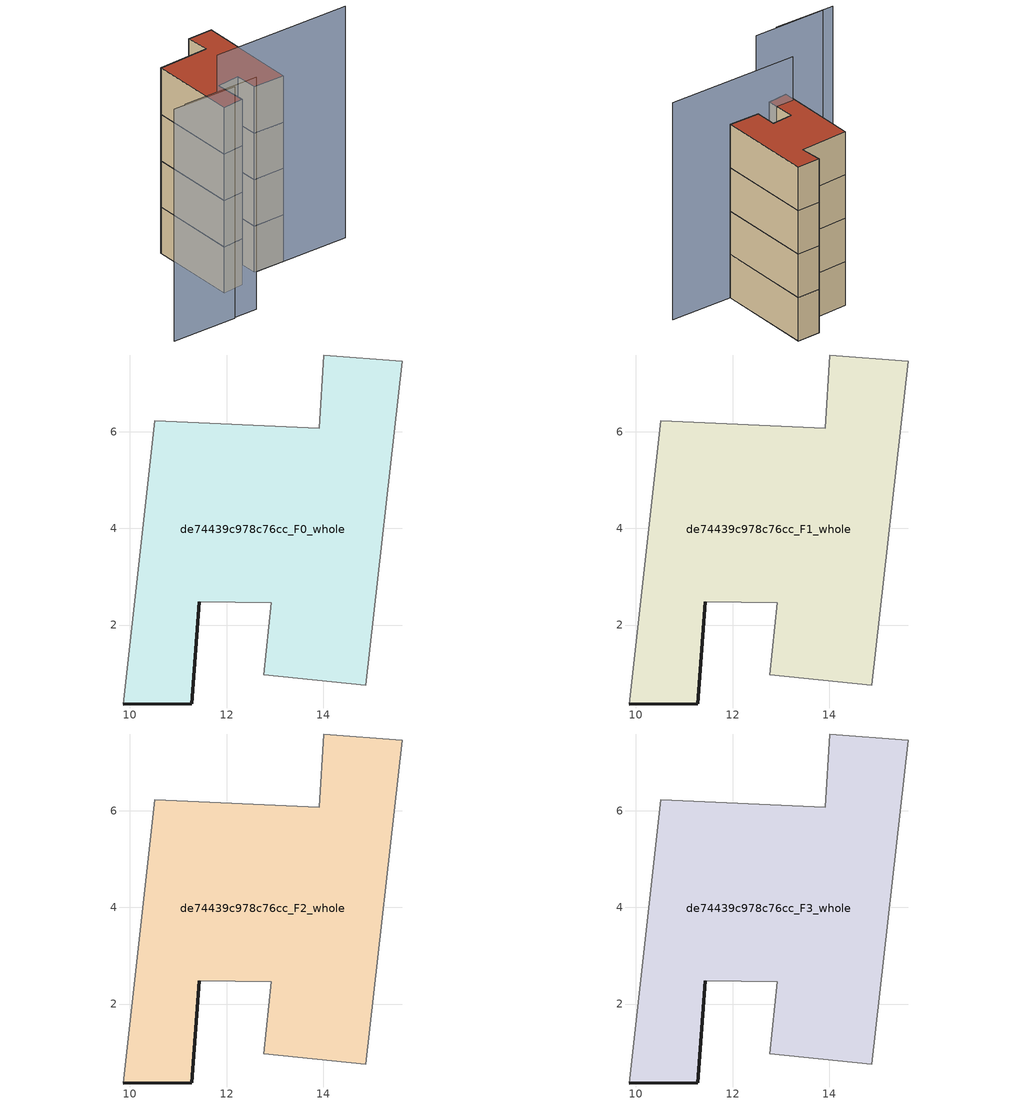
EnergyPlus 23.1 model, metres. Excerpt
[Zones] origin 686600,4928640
de74439c978c76cc_F0_whole
 floor ground (EU_floor_Construction): 14.88,0.75 15.64,7.46 14.01,7.59 13.92,6.07 10.52,6.23 9.86,0.37 11.28,0.38 11.44,2.48 12.93,2.46 12.77,0.97 z0
 wall outside (EU_wall_Construction): 11.44,2.48 11.28,0.38 9.86,0.37 z0:3
 wall adiabatic (EU_wall_Construction): 9.86,0.37 10.52,6.23 13.92,6.07 14.01,7.59 15.64,7.46 14.88,0.75 12.77,0.97 12.93,2.46 11.44,2.48 z0:3
de74439c978c76cc_F1_whole
 floor to de74439c978c76cc_F0_whole (EU_floor_Construction): 14.88,0.75 15.64,7.46 14.01,7.59 13.92,6.07 10.51,6.23 9.86,0.37 11.27,0.38 11.44,2.48 12.93,2.46 12.77,0.97 z3
 wall outside (EU_wall_Construction): 11.44,2.48 11.28,0.38 9.86,0.37 z3:6
 wall adiabatic (EU_wall_Construction): 9.86,0.37 10.52,6.23 13.92,6.07 14.01,7.59 15.64,7.46 14.88,0.75 12.77,0.97 12.93,2.46 11.44,2.48 z3:6
de74439c978c76cc_F2_whole
 floor to de74439c978c76cc_F1_whole (EU_floor_Construction): 14.88,0.75 15.64,7.46 14.01,7.59 13.92,6.07 10.51,6.23 9.86,0.37 11.27,0.38 11.44,2.48 12.93,2.46 12.77,0.97 z6
 wall outside (EU_wall_Construction): 11.44,2.48 11.28,0.38 9.86,0.37 z6:9
 wall adiabatic (EU_wall_Construction): 9.86,0.37 10.52,6.23 13.92,6.07 14.01,7.59 15.64,7.46 14.88,0.75 12.77,0.97 12.93,2.46 11.44,2.48 z6:9
de74439c978c76cc_F3_whole
 floor to de74439c978c76cc_F2_whole (EU_floor_Construction): 14.88,0.75 15.64,7.46 14.01,7.59 13.92,6.07 10.51,6.23 9.86,0.37 11.27,0.38 11.44,2.48 12.93,2.46 12.77,0.97 z9
 wall outside (EU_wall_Construction): 11.44,2.48 11.28,0.38 9.86,0.37 z9:12
 wall adiabatic (EU_wall_Construction): 9.86,0.37 10.52,6.23 13.92,6.07 14.01,7.59 15.64,7.46 14.88,0.75 12.77,0.97 12.93,2.46 11.44,2.48 z9:12
 roof outside (EU_roof_Construction): 15.64,7.46 14.88,0.75 12.77,0.97 12.93,2.46 11.44,2.48 11.28,0.38 9.86,0.37 10.52,6.23 13.92,6.07 14.01,7.59 z12
shading: 8.26,-2.14 3.98,-1.67 / 9.89,-2.19 4.79,-1.68 / 19.27,0.3 10.09,1.19 z0:15
[Building]
EU S2 Campaign: North Axis=0; Terrain=City; Solar Distribution=FullExterior
[Site:Location]
Bologna: Latitude=44.5; Longitude=11.25; Time Zone=1; Elevation=37
[SizingPeriod:WeatherFileDays]
AnnualSizingPeriod: Begin Month=1; Begin Day of Month=1; End Month=12; End Day of Month=31; Day of Week for Start Day=Monday; Use Weather File Daylight Saving Period=No; Use Weather File Rain and Snow Indicators=No
[MATERIAL]
EU_InternalMass_Material: Roughness=MediumRough; Thickness=0.1; Conductivity=1; Density=1800; Specific Heat=900; Thermal Absorptance=0.9; Solar Absorptance=0.7; Visible Absorptance=0.7
[MATERIAL:NOMASS] Roughness=MediumRough; Thermal Absorptance=0.9; Solar Absorptance=0.7; Visible Absorptance=0.7
Name | Thermal Resistance
EU_wall_NoMass | 0.937881
EU_roof_NoMass | 0.548572
EU_floor_NoMass | 0.71348
[CONSTRUCTION]
EU_wall_Construction: EU_wall_NoMass
EU_roof_Construction: EU_roof_NoMass
EU_floor_Construction: EU_floor_NoMass
EU_InternalMass_Construction: EU_InternalMass_Material
[ZONE] Type=1; Multiplier=1; Ceiling Height=autocalculate; Volume=80.647; Floor Area=autocalculate; Part of Total Floor Area=Yes
de74439c978c76cc_F0_whole; de74439c978c76cc_F1_whole; de74439c978c76cc_F2_whole; de74439c978c76cc_F3_whole
[INTERNALMASS] Construction=EU_InternalMass_Construction; Surface Area=26.8824
Name | Zone or ZoneList
de74439c978c76cc_F0_whole_EU_InternalMass | de74439c978c76cc_F0_whole
de74439c978c76cc_F1_whole_EU_InternalMass | de74439c978c76cc_F1_whole
de74439c978c76cc_F2_whole_EU_InternalMass | de74439c978c76cc_F2_whole
de74439c978c76cc_F3_whole_EU_InternalMass | de74439c978c76cc_F3_whole
[OTHEREQUIPMENT] Fuel Type=Electricity; Design Level Calculation Method=Watts/Area; Power per Zone Floor Area=1; Fraction Latent=0; Fraction Radiant=0; Fraction Lost=0; Carbon Dioxide Generation Rate=0; EndUse Subcategory=EU_Step8_InternalGains
Name | Zone or ZoneList or Space or SpaceList | Schedule
EU_Step8_InternalGain_de74439c978c76cc_F0_whole_f000 | de74439c978c76cc_F0_whole | EU_Step8_GainSchedule_de74439c978c76cc_F0_whole_f000
EU_Step8_InternalGain_de74439c978c76cc_F1_whole_f000 | de74439c978c76cc_F1_whole | EU_Step8_GainSchedule_de74439c978c76cc_F1_whole_f000
EU_Step8_InternalGain_de74439c978c76cc_F2_whole_f000 | de74439c978c76cc_F2_whole | EU_Step8_GainSchedule_de74439c978c76cc_F2_whole_f000
EU_Step8_InternalGain_de74439c978c76cc_F3_whole_f000 | de74439c978c76cc_F3_whole | EU_Step8_GainSchedule_de74439c978c76cc_F3_whole_f000
[ZONEVENTILATION:DESIGNFLOWRATE] Schedule=EU_AlwaysOn; Design Flow Rate Calculation Method=AirChanges/Hour; Air Changes per Hour=0.687892; Ventilation Type=Natural; Fan Pressure Rise=0; Fan Total Efficiency=1; Constant Term Coefficient=1; Temperature Term Coefficient=0; Velocity Term Coefficient=0; Velocity Squared Term Coefficient=0; Minimum Indoor Temperature=-100; Maximum Indoor Temperature=100; Delta Temperature=-100; Minimum Outdoor Temperature=-100; Maximum Outdoor Temperature=100; Maximum Wind Speed=40
Name | Zone or ZoneList or Space or SpaceList
EU_ConstantAir_de74439c978c76cc_F0_whole | de74439c978c76cc_F0_whole
EU_ConstantAir_de74439c978c76cc_F1_whole | de74439c978c76cc_F1_whole
EU_ConstantAir_de74439c978c76cc_F2_whole | de74439c978c76cc_F2_whole
EU_ConstantAir_de74439c978c76cc_F3_whole | de74439c978c76cc_F3_whole
[HVACTEMPLATE:THERMOSTAT] Constant Heating Setpoint=20; Constant Cooling Setpoint=50
EU_HeatOnly_de74439c978c76cc_F0_whole; EU_HeatOnly_de74439c978c76cc_F1_whole; EU_HeatOnly_de74439c978c76cc_F2_whole; EU_HeatOnly_de74439c978c76cc_F3_whole
[HVACTEMPLATE:ZONE:IDEALLOADSAIRSYSTEM] System Availability Schedule=EU_AlwaysOn; Maximum Heating Supply Air Temperature=50; Minimum Cooling Supply Air Temperature=13; Maximum Heating Supply Air Humidity Ratio=0.0156; Minimum Cooling Supply Air Humidity Ratio=0.0077; Heating Limit=NoLimit; Cooling Limit=NoLimit; Heating Availability Schedule=EU_AlwaysOn; Cooling Availability Schedule=EU_CoolingOff; Dehumidification Control Type=ConstantSensibleHeatRatio; Cooling Sensible Heat Ratio=0.7; Dehumidification Setpoint=60; Humidification Control Type=None; Humidification Setpoint=30; Outdoor Air Method=None; Outdoor Air Flow Rate per Person=0.00944; Outdoor Air Flow Rate per Zone Floor Area=0; Outdoor Air Flow Rate per Zone=0; Demand Controlled Ventilation Type=None; Outdoor Air Economizer Type=NoEconomizer; Heat Recovery Type=None; Sensible Heat Recovery Effectiveness=0.7; Latent Heat Recovery Effectiveness=0.65
Name | Template Thermostat
de74439c978c76cc_F0_whole | EU_HeatOnly_de74439c978c76cc_F0_whole
de74439c978c76cc_F1_whole | EU_HeatOnly_de74439c978c76cc_F1_whole
de74439c978c76cc_F2_whole | EU_HeatOnly_de74439c978c76cc_F2_whole
de74439c978c76cc_F3_whole | EU_HeatOnly_de74439c978c76cc_F3_whole
[SIZING:ZONE] Zone Cooling Design Supply Air Temperature Input Method=SupplyAirTemperature; Zone Cooling Design Supply Air Temperature=13; Zone Heating Design Supply Air Temperature Input Method=SupplyAirTemperature; Zone Heating Design Supply Air Temperature=50; Zone Cooling Design Supply Air Humidity Ratio=0.008; Zone Heating Design Supply Air Humidity Ratio=0.008; Cooling Design Air Flow Method=DesignDay; Cooling Design Air Flow Rate=0; Cooling Minimum Air Flow per Zone Floor Area=0.000762; Cooling Minimum Air Flow=0; Cooling Minimum Air Flow Fraction=0.2; Heating Design Air Flow Method=DesignDay; Heating Design Air Flow Rate=0; Heating Maximum Air Flow per Zone Floor Area=0.002032; Heating Maximum Air Flow=0.141576; Heating Maximum Air Flow Fraction=0.3; Account for Dedicated Outdoor Air System=No; Dedicated Outdoor Air System Control Strategy=NeutralSupplyAir; Dedicated Outdoor Air Low Setpoint Temperature for Design=autosize; Dedicated Outdoor Air High Setpoint Temperature for Design=autosize; Zone Load Sizing Method=Sensible Load Only No Latent Load; Zone Latent Cooling Design Supply Air Humidity Ratio Input Method=HumidityRatioDifference; Zone Cooling Design Supply Air Humidity Ratio Difference=0.005; Zone Latent Heating Design Supply Air Humidity Ratio Input Method=HumidityRatioDifference; Zone Humidification Design Supply Air Humidity Ratio Difference=0.005
de74439c978c76cc_F0_whole; de74439c978c76cc_F1_whole; de74439c978c76cc_F2_whole; de74439c978c76cc_F3_whole
[SCHEDULE:CONSTANT]
Name | Hourly Value
EU_AlwaysOn | 1
EU_CoolingOff | 0
[SCHEDULE:FILE] Column Number=1; Rows to Skip at Top=0; Number of Hours of Data=8760; Column Separator=Comma; Interpolate to Timestep=No; Minutes per Item=60; Adjust Schedule for Daylight Savings=Yes
Name | File
EU_Step8_GainSchedule_de74439c978c76cc_F0_whole_f000 | ../../schedules/de74439c978c76cc/de74439c978c76cc_F0_whole_f000_gain.csv
EU_Step8_GainSchedule_de74439c978c76cc_F1_whole_f000 | ../../schedules/de74439c978c76cc/de74439c978c76cc_F1_whole_f000_gain.csv
EU_Step8_GainSchedule_de74439c978c76cc_F2_whole_f000 | ../../schedules/de74439c978c76cc/de74439c978c76cc_F2_whole_f000_gain.csv
EU_Step8_GainSchedule_de74439c978c76cc_F3_whole_f000 | ../../schedules/de74439c978c76cc/de74439c978c76cc_F3_whole_f000_gain.csv
